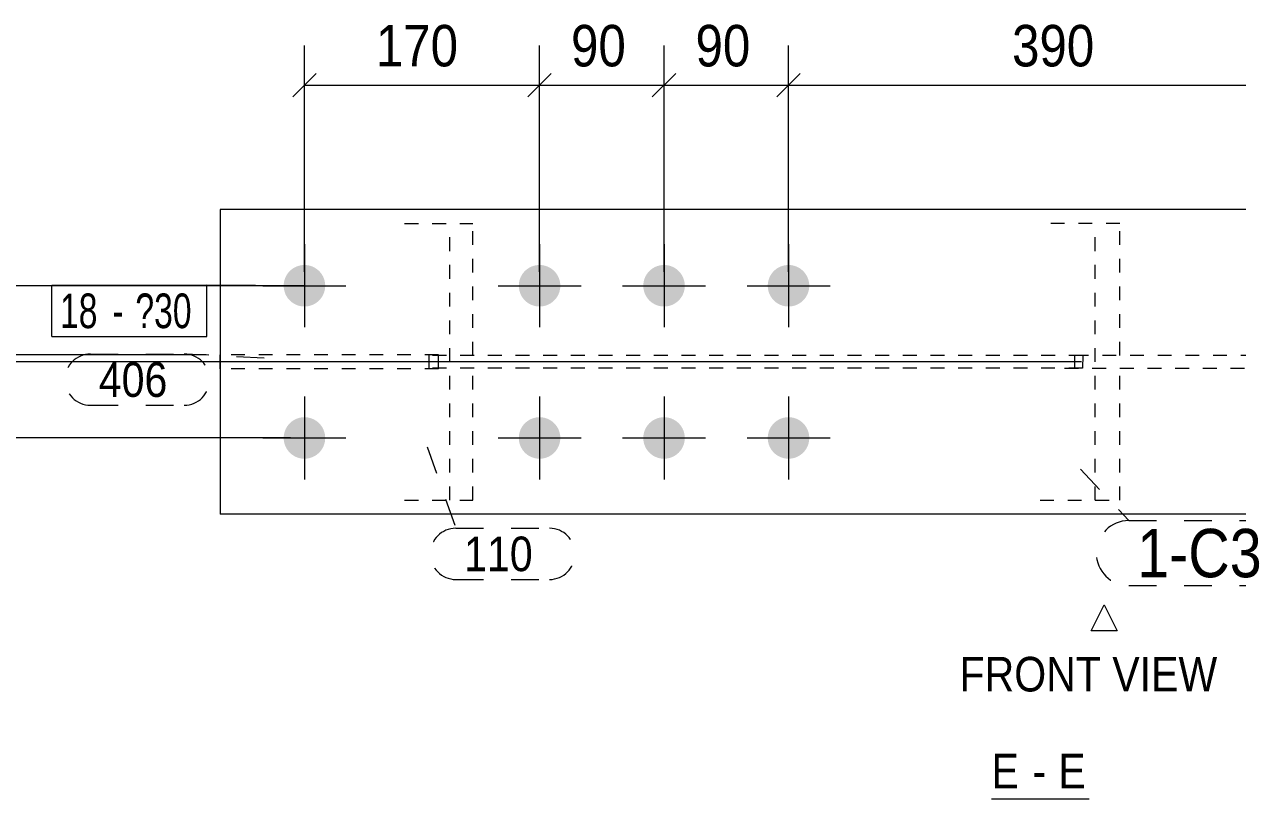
# Model space of a CAD drawing. Header units: millimetres. Extents: x 2 to 579, y 1 to 825.
# Drawn here: x 148 to 235.7, y 689.3 to 745.3 of the extents above; entities that cross this region are included whole.
import ezdxf

# ---------------------------------------------------------------- set-up
doc = ezdxf.new("R2010")
doc.units = ezdxf.units.MM
for name, pattern in [('XKITLINE00', [0]), ('XKITLINE01', [4, 1, -1, 1, -1]), ('XKITLINE02', [4, 2, -2]), ('XKITLINE03', [6, 3, -1, 1, -1])]:
    doc.linetypes.add(name, pattern=pattern)
for name, color, linetype, lineweight in [('Bolt', 3, 'Continuous', 0), ('BoltMark', 7, 'Continuous', 0), ('Dimensions', 7, 'Continuous', 0), ('OtherObjectType', 7, 'Continuous', 0), ('Part', 2, 'Continuous', 0), ('PartMark', 7, 'Continuous', 0)]:
    doc.layers.add(name, color=color, linetype=linetype, lineweight=lineweight)
doc.styles.add('ARIAL', font='ARIAL.TTF')
doc.styles.add('ARIAL_NARROW', font='ARIALN.TTF')

# ---------------------------------------------------------------- blocks, each defined once
blk = doc.blocks.new('*A93')
at = {"layer": 'Bolt'}
for points in [[(168.249, 727.858), (168.285, 727.857), (168.322, 727.854), (168.359, 727.851), (168.395, 727.847), (168.432, 727.842), (168.468, 727.836), (168.505, 727.83), (168.541, 727.822), (168.576, 727.813), (168.612, 727.804), (168.647, 727.794), (168.682, 727.783), (168.717, 727.771), (168.752, 727.758), (168.786, 727.744), (168.82, 727.73), (168.853, 727.714), (168.886, 727.698), (168.919, 727.681), (168.951, 727.663), (168.983, 727.645), (169.014, 727.626), (169.045, 727.606), (169.076, 727.585), (169.105, 727.563), (169.135, 727.541), (169.163, 727.518), (169.192, 727.494), (169.219, 727.47), (169.246, 727.445), (169.273, 727.419), (169.298, 727.393), (169.323, 727.366), (169.348, 727.338), (169.371, 727.31), (169.394, 727.281), (169.417, 727.252), (169.438, 727.222), (169.459, 727.192), (169.479, 727.161), (169.498, 727.13), (169.517, 727.098), (169.535, 727.065), (169.552, 727.033), (169.568, 727), (169.583, 726.966), (169.598, 726.932), (169.611, 726.898), (169.624, 726.864), (169.636, 726.829), (169.647, 726.794), (169.658, 726.758), (169.667, 726.723), (169.675, 726.687), (169.683, 726.651), (169.69, 726.615), (169.696, 726.578), (169.701, 726.542), (169.705, 726.505), (169.708, 726.469), (169.71, 726.432), (169.711, 726.395), (169.712, 726.358), (169.711, 726.322), (169.71, 726.285), (169.708, 726.248), (169.705, 726.211), (169.701, 726.175), (169.696, 726.138), (169.69, 726.102), (169.683, 726.066), (169.675, 726.03), (169.667, 725.994), (169.658, 725.958), (169.647, 725.923), (169.636, 725.888), (169.624, 725.853), (169.611, 725.819), (169.598, 725.784), (169.583, 725.75), (169.568, 725.717), (169.552, 725.684), (169.535, 725.651), (169.517, 725.619), (169.498, 725.587), (169.479, 725.556), (169.459, 725.525), (169.438, 725.495), (169.417, 725.465), (169.394, 725.436), (169.371, 725.407), (169.348, 725.379), (169.323, 725.351), (169.298, 725.324), (169.273, 725.298), (169.246, 725.272), (169.219, 725.247), (169.192, 725.223), (169.163, 725.199), (169.135, 725.176), (169.105, 725.154), (169.076, 725.132), (169.045, 725.111), (169.014, 725.091), (168.983, 725.072), (168.951, 725.053), (168.919, 725.035), (168.886, 725.019), (168.853, 725.002), (168.82, 724.987), (168.786, 724.973), (168.752, 724.959), (168.717, 724.946), (168.682, 724.934), (168.647, 724.923), (168.612, 724.913), (168.576, 724.903), (168.541, 724.895), (168.505, 724.887), (168.468, 724.88), (168.432, 724.875), (168.395, 724.87), (168.359, 724.866), (168.322, 724.862), (168.285, 724.86), (168.249, 724.859), (168.212, 724.858), (168.175, 724.859), (168.138, 724.86), (168.102, 724.862), (168.065, 724.866), (168.028, 724.87), (167.992, 724.875), (167.955, 724.88), (167.919, 724.887), (167.883, 724.895), (167.847, 724.903), (167.812, 724.913), (167.776, 724.923), (167.741, 724.934), (167.707, 724.946), (167.672, 724.959), (167.638, 724.973), (167.604, 724.987), (167.571, 725.002), (167.537, 725.019), (167.505, 725.035), (167.473, 725.053), (167.441, 725.072), (167.409, 725.091), (167.379, 725.111), (167.348, 725.132), (167.318, 725.154), (167.289, 725.176), (167.26, 725.199), (167.232, 725.223), (167.205, 725.247), (167.178, 725.272), (167.151, 725.298), (167.126, 725.324), (167.1, 725.351), (167.076, 725.379), (167.052, 725.407), (167.029, 725.436), (167.007, 725.465), (166.985, 725.495), (166.965, 725.525), (166.945, 725.556), (166.925, 725.587), (166.907, 725.619), (166.889, 725.651), (166.872, 725.684), (166.856, 725.717), (166.841, 725.75), (166.826, 725.784), (166.812, 725.819), (166.8, 725.853), (166.788, 725.888), (166.776, 725.923), (166.766, 725.958), (166.757, 725.994), (166.748, 726.03), (166.741, 726.066), (166.734, 726.102), (166.728, 726.138), (166.723, 726.175), (166.719, 726.211), (166.716, 726.248), (166.714, 726.285), (166.712, 726.322), (166.712, 726.358), (166.712, 726.395), (166.714, 726.432), (166.716, 726.469), (166.719, 726.505), (166.723, 726.542), (166.728, 726.578), (166.734, 726.615), (166.741, 726.651), (166.748, 726.687), (166.757, 726.723), (166.766, 726.758), (166.776, 726.794), (166.788, 726.829), (166.8, 726.864), (166.812, 726.898), (166.826, 726.932), (166.841, 726.966), (166.856, 727), (166.872, 727.033), (166.889, 727.065), (166.907, 727.098), (166.925, 727.13), (166.945, 727.161), (166.965, 727.192), (166.985, 727.222), (167.007, 727.252), (167.029, 727.281), (167.052, 727.31), (167.076, 727.338), (167.1, 727.366), (167.126, 727.393), (167.151, 727.419), (167.178, 727.445), (167.205, 727.47), (167.232, 727.494), (167.26, 727.518), (167.289, 727.541), (167.318, 727.563), (167.348, 727.585), (167.379, 727.606), (167.409, 727.626), (167.441, 727.645), (167.473, 727.663), (167.505, 727.681), (167.537, 727.698), (167.571, 727.714), (167.604, 727.73), (167.638, 727.744), (167.672, 727.758), (167.707, 727.771), (167.741, 727.783), (167.776, 727.794), (167.812, 727.804), (167.847, 727.813), (167.883, 727.822), (167.919, 727.83), (167.955, 727.836), (167.992, 727.842), (168.028, 727.847), (168.065, 727.851), (168.102, 727.854), (168.138, 727.857), (168.175, 727.858), (168.212, 727.858)], [(185.249, 727.858), (185.285, 727.857), (185.322, 727.854), (185.359, 727.851), (185.395, 727.847), (185.432, 727.842), (185.468, 727.836), (185.505, 727.83), (185.541, 727.822), (185.576, 727.813), (185.612, 727.804), (185.647, 727.794), (185.682, 727.783), (185.717, 727.771), (185.752, 727.758), (185.786, 727.744), (185.82, 727.73), (185.853, 727.714), (185.886, 727.698), (185.919, 727.681), (185.951, 727.663), (185.983, 727.645), (186.014, 727.626), (186.045, 727.606), (186.076, 727.585), (186.105, 727.563), (186.135, 727.541), (186.163, 727.518), (186.192, 727.494), (186.219, 727.47), (186.246, 727.445), (186.273, 727.419), (186.298, 727.393), (186.323, 727.366), (186.348, 727.338), (186.371, 727.31), (186.394, 727.281), (186.417, 727.252), (186.438, 727.222), (186.459, 727.192), (186.479, 727.161), (186.498, 727.13), (186.517, 727.098), (186.535, 727.065), (186.552, 727.033), (186.568, 727), (186.583, 726.966), (186.598, 726.932), (186.611, 726.898), (186.624, 726.864), (186.636, 726.829), (186.647, 726.794), (186.658, 726.758), (186.667, 726.723), (186.675, 726.687), (186.683, 726.651), (186.69, 726.615), (186.696, 726.578), (186.701, 726.542), (186.705, 726.505), (186.708, 726.469), (186.71, 726.432), (186.711, 726.395), (186.712, 726.358), (186.711, 726.322), (186.71, 726.285), (186.708, 726.248), (186.705, 726.211), (186.701, 726.175), (186.696, 726.138), (186.69, 726.102), (186.683, 726.066), (186.675, 726.03), (186.667, 725.994), (186.658, 725.958), (186.647, 725.923), (186.636, 725.888), (186.624, 725.853), (186.611, 725.819), (186.598, 725.784), (186.583, 725.75), (186.568, 725.717), (186.552, 725.684), (186.535, 725.651), (186.517, 725.619), (186.498, 725.587), (186.479, 725.556), (186.459, 725.525), (186.438, 725.495), (186.417, 725.465), (186.394, 725.436), (186.371, 725.407), (186.348, 725.379), (186.323, 725.351), (186.298, 725.324), (186.273, 725.298), (186.246, 725.272), (186.219, 725.247), (186.192, 725.223), (186.163, 725.199), (186.135, 725.176), (186.105, 725.154), (186.076, 725.132), (186.045, 725.111), (186.014, 725.091), (185.983, 725.072), (185.951, 725.053), (185.919, 725.035), (185.886, 725.019), (185.853, 725.002), (185.82, 724.987), (185.786, 724.973), (185.752, 724.959), (185.717, 724.946), (185.682, 724.934), (185.647, 724.923), (185.612, 724.913), (185.576, 724.903), (185.541, 724.895), (185.505, 724.887), (185.468, 724.88), (185.432, 724.875), (185.395, 724.87), (185.359, 724.866), (185.322, 724.862), (185.285, 724.86), (185.249, 724.859), (185.212, 724.858), (185.175, 724.859), (185.138, 724.86), (185.102, 724.862), (185.065, 724.866), (185.028, 724.87), (184.992, 724.875), (184.955, 724.88), (184.919, 724.887), (184.883, 724.895), (184.847, 724.903), (184.812, 724.913), (184.776, 724.923), (184.741, 724.934), (184.707, 724.946), (184.672, 724.959), (184.638, 724.973), (184.604, 724.987), (184.571, 725.002), (184.537, 725.019), (184.505, 725.035), (184.473, 725.053), (184.441, 725.072), (184.409, 725.091), (184.379, 725.111), (184.348, 725.132), (184.318, 725.154), (184.289, 725.176), (184.26, 725.199), (184.232, 725.223), (184.205, 725.247), (184.178, 725.272), (184.151, 725.298), (184.126, 725.324), (184.1, 725.351), (184.076, 725.379), (184.052, 725.407), (184.029, 725.436), (184.007, 725.465), (183.985, 725.495), (183.965, 725.525), (183.945, 725.556), (183.925, 725.587), (183.907, 725.619), (183.889, 725.651), (183.872, 725.684), (183.856, 725.717), (183.841, 725.75), (183.826, 725.784), (183.812, 725.819), (183.8, 725.853), (183.788, 725.888), (183.776, 725.923), (183.766, 725.958), (183.757, 725.994), (183.748, 726.03), (183.741, 726.066), (183.734, 726.102), (183.728, 726.138), (183.723, 726.175), (183.719, 726.211), (183.716, 726.248), (183.714, 726.285), (183.712, 726.322), (183.712, 726.358), (183.712, 726.395), (183.714, 726.432), (183.716, 726.469), (183.719, 726.505), (183.723, 726.542), (183.728, 726.578), (183.734, 726.615), (183.741, 726.651), (183.748, 726.687), (183.757, 726.723), (183.766, 726.758), (183.776, 726.794), (183.788, 726.829), (183.8, 726.864), (183.812, 726.898), (183.826, 726.932), (183.841, 726.966), (183.856, 727), (183.872, 727.033), (183.889, 727.065), (183.907, 727.098), (183.925, 727.13), (183.945, 727.161), (183.965, 727.192), (183.985, 727.222), (184.007, 727.252), (184.029, 727.281), (184.052, 727.31), (184.076, 727.338), (184.1, 727.366), (184.126, 727.393), (184.151, 727.419), (184.178, 727.445), (184.205, 727.47), (184.232, 727.494), (184.26, 727.518), (184.289, 727.541), (184.318, 727.563), (184.348, 727.585), (184.379, 727.606), (184.409, 727.626), (184.441, 727.645), (184.473, 727.663), (184.505, 727.681), (184.537, 727.698), (184.571, 727.714), (184.604, 727.73), (184.638, 727.744), (184.672, 727.758), (184.707, 727.771), (184.741, 727.783), (184.776, 727.794), (184.812, 727.804), (184.847, 727.813), (184.883, 727.822), (184.919, 727.83), (184.955, 727.836), (184.992, 727.842), (185.028, 727.847), (185.065, 727.851), (185.102, 727.854), (185.138, 727.857), (185.175, 727.858), (185.212, 727.858)], [(194.249, 727.858), (194.285, 727.857), (194.322, 727.854), (194.359, 727.851), (194.395, 727.847), (194.432, 727.842), (194.468, 727.836), (194.505, 727.83), (194.541, 727.822), (194.576, 727.813), (194.612, 727.804), (194.647, 727.794), (194.682, 727.783), (194.717, 727.771), (194.752, 727.758), (194.786, 727.744), (194.82, 727.73), (194.853, 727.714), (194.886, 727.698), (194.919, 727.681), (194.951, 727.663), (194.983, 727.645), (195.014, 727.626), (195.045, 727.606), (195.076, 727.585), (195.105, 727.563), (195.135, 727.541), (195.163, 727.518), (195.192, 727.494), (195.219, 727.47), (195.246, 727.445), (195.273, 727.419), (195.298, 727.393), (195.323, 727.366), (195.348, 727.338), (195.371, 727.31), (195.394, 727.281), (195.417, 727.252), (195.438, 727.222), (195.459, 727.192), (195.479, 727.161), (195.498, 727.13), (195.517, 727.098), (195.535, 727.065), (195.552, 727.033), (195.568, 727), (195.583, 726.966), (195.598, 726.932), (195.611, 726.898), (195.624, 726.864), (195.636, 726.829), (195.647, 726.794), (195.658, 726.758), (195.667, 726.723), (195.675, 726.687), (195.683, 726.651), (195.69, 726.615), (195.696, 726.578), (195.701, 726.542), (195.705, 726.505), (195.708, 726.469), (195.71, 726.432), (195.711, 726.395), (195.712, 726.358), (195.711, 726.322), (195.71, 726.285), (195.708, 726.248), (195.705, 726.211), (195.701, 726.175), (195.696, 726.138), (195.69, 726.102), (195.683, 726.066), (195.675, 726.03), (195.667, 725.994), (195.658, 725.958), (195.647, 725.923), (195.636, 725.888), (195.624, 725.853), (195.611, 725.819), (195.598, 725.784), (195.583, 725.75), (195.568, 725.717), (195.552, 725.684), (195.535, 725.651), (195.517, 725.619), (195.498, 725.587), (195.479, 725.556), (195.459, 725.525), (195.438, 725.495), (195.417, 725.465), (195.394, 725.436), (195.371, 725.407), (195.348, 725.379), (195.323, 725.351), (195.298, 725.324), (195.273, 725.298), (195.246, 725.272), (195.219, 725.247), (195.192, 725.223), (195.163, 725.199), (195.135, 725.176), (195.105, 725.154), (195.076, 725.132), (195.045, 725.111), (195.014, 725.091), (194.983, 725.072), (194.951, 725.053), (194.919, 725.035), (194.886, 725.019), (194.853, 725.002), (194.82, 724.987), (194.786, 724.973), (194.752, 724.959), (194.717, 724.946), (194.682, 724.934), (194.647, 724.923), (194.612, 724.913), (194.576, 724.903), (194.541, 724.895), (194.505, 724.887), (194.468, 724.88), (194.432, 724.875), (194.395, 724.87), (194.359, 724.866), (194.322, 724.862), (194.285, 724.86), (194.249, 724.859), (194.212, 724.858), (194.175, 724.859), (194.138, 724.86), (194.102, 724.862), (194.065, 724.866), (194.028, 724.87), (193.992, 724.875), (193.955, 724.88), (193.919, 724.887), (193.883, 724.895), (193.847, 724.903), (193.812, 724.913), (193.776, 724.923), (193.741, 724.934), (193.707, 724.946), (193.672, 724.959), (193.638, 724.973), (193.604, 724.987), (193.571, 725.002), (193.537, 725.019), (193.505, 725.035), (193.473, 725.053), (193.441, 725.072), (193.409, 725.091), (193.379, 725.111), (193.348, 725.132), (193.318, 725.154), (193.289, 725.176), (193.26, 725.199), (193.232, 725.223), (193.205, 725.247), (193.178, 725.272), (193.151, 725.298), (193.126, 725.324), (193.1, 725.351), (193.076, 725.379), (193.052, 725.407), (193.029, 725.436), (193.007, 725.465), (192.985, 725.495), (192.965, 725.525), (192.945, 725.556), (192.925, 725.587), (192.907, 725.619), (192.889, 725.651), (192.872, 725.684), (192.856, 725.717), (192.841, 725.75), (192.826, 725.784), (192.812, 725.819), (192.8, 725.853), (192.788, 725.888), (192.776, 725.923), (192.766, 725.958), (192.757, 725.994), (192.748, 726.03), (192.741, 726.066), (192.734, 726.102), (192.728, 726.138), (192.723, 726.175), (192.719, 726.211), (192.716, 726.248), (192.714, 726.285), (192.712, 726.322), (192.712, 726.358), (192.712, 726.395), (192.714, 726.432), (192.716, 726.469), (192.719, 726.505), (192.723, 726.542), (192.728, 726.578), (192.734, 726.615), (192.741, 726.651), (192.748, 726.687), (192.757, 726.723), (192.766, 726.758), (192.776, 726.794), (192.788, 726.829), (192.8, 726.864), (192.812, 726.898), (192.826, 726.932), (192.841, 726.966), (192.856, 727), (192.872, 727.033), (192.889, 727.065), (192.907, 727.098), (192.925, 727.13), (192.945, 727.161), (192.965, 727.192), (192.985, 727.222), (193.007, 727.252), (193.029, 727.281), (193.052, 727.31), (193.076, 727.338), (193.1, 727.366), (193.126, 727.393), (193.151, 727.419), (193.178, 727.445), (193.205, 727.47), (193.232, 727.494), (193.26, 727.518), (193.289, 727.541), (193.318, 727.563), (193.348, 727.585), (193.379, 727.606), (193.409, 727.626), (193.441, 727.645), (193.473, 727.663), (193.505, 727.681), (193.537, 727.698), (193.571, 727.714), (193.604, 727.73), (193.638, 727.744), (193.672, 727.758), (193.707, 727.771), (193.741, 727.783), (193.776, 727.794), (193.812, 727.804), (193.847, 727.813), (193.883, 727.822), (193.919, 727.83), (193.955, 727.836), (193.992, 727.842), (194.028, 727.847), (194.065, 727.851), (194.102, 727.854), (194.138, 727.857), (194.175, 727.858), (194.212, 727.858)], [(203.249, 727.858), (203.285, 727.857), (203.322, 727.854), (203.359, 727.851), (203.395, 727.847), (203.432, 727.842), (203.468, 727.836), (203.505, 727.83), (203.541, 727.822), (203.576, 727.813), (203.612, 727.804), (203.647, 727.794), (203.682, 727.783), (203.717, 727.771), (203.752, 727.758), (203.786, 727.744), (203.82, 727.73), (203.853, 727.714), (203.886, 727.698), (203.919, 727.681), (203.951, 727.663), (203.983, 727.645), (204.014, 727.626), (204.045, 727.606), (204.076, 727.585), (204.105, 727.563), (204.135, 727.541), (204.163, 727.518), (204.192, 727.494), (204.219, 727.47), (204.246, 727.445), (204.273, 727.419), (204.298, 727.393), (204.323, 727.366), (204.348, 727.338), (204.371, 727.31), (204.394, 727.281), (204.417, 727.252), (204.438, 727.222), (204.459, 727.192), (204.479, 727.161), (204.498, 727.13), (204.517, 727.098), (204.535, 727.065), (204.552, 727.033), (204.568, 727), (204.583, 726.966), (204.598, 726.932), (204.611, 726.898), (204.624, 726.864), (204.636, 726.829), (204.647, 726.794), (204.658, 726.758), (204.667, 726.723), (204.675, 726.687), (204.683, 726.651), (204.69, 726.615), (204.696, 726.578), (204.701, 726.542), (204.705, 726.505), (204.708, 726.469), (204.71, 726.432), (204.711, 726.395), (204.712, 726.358), (204.711, 726.322), (204.71, 726.285), (204.708, 726.248), (204.705, 726.211), (204.701, 726.175), (204.696, 726.138), (204.69, 726.102), (204.683, 726.066), (204.675, 726.03), (204.667, 725.994), (204.658, 725.958), (204.647, 725.923), (204.636, 725.888), (204.624, 725.853), (204.611, 725.819), (204.598, 725.784), (204.583, 725.75), (204.568, 725.717), (204.552, 725.684), (204.535, 725.651), (204.517, 725.619), (204.498, 725.587), (204.479, 725.556), (204.459, 725.525), (204.438, 725.495), (204.417, 725.465), (204.394, 725.436), (204.371, 725.407), (204.348, 725.379), (204.323, 725.351), (204.298, 725.324), (204.273, 725.298), (204.246, 725.272), (204.219, 725.247), (204.192, 725.223), (204.163, 725.199), (204.135, 725.176), (204.105, 725.154), (204.076, 725.132), (204.045, 725.111), (204.014, 725.091), (203.983, 725.072), (203.951, 725.053), (203.919, 725.035), (203.886, 725.019), (203.853, 725.002), (203.82, 724.987), (203.786, 724.973), (203.752, 724.959), (203.717, 724.946), (203.682, 724.934), (203.647, 724.923), (203.612, 724.913), (203.576, 724.903), (203.541, 724.895), (203.505, 724.887), (203.468, 724.88), (203.432, 724.875), (203.395, 724.87), (203.359, 724.866), (203.322, 724.862), (203.285, 724.86), (203.249, 724.859), (203.212, 724.858), (203.175, 724.859), (203.138, 724.86), (203.102, 724.862), (203.065, 724.866), (203.028, 724.87), (202.992, 724.875), (202.955, 724.88), (202.919, 724.887), (202.883, 724.895), (202.847, 724.903), (202.812, 724.913), (202.776, 724.923), (202.741, 724.934), (202.707, 724.946), (202.672, 724.959), (202.638, 724.973), (202.604, 724.987), (202.571, 725.002), (202.537, 725.019), (202.505, 725.035), (202.473, 725.053), (202.441, 725.072), (202.409, 725.091), (202.379, 725.111), (202.348, 725.132), (202.318, 725.154), (202.289, 725.176), (202.26, 725.199), (202.232, 725.223), (202.205, 725.247), (202.178, 725.272), (202.151, 725.298), (202.126, 725.324), (202.1, 725.351), (202.076, 725.379), (202.052, 725.407), (202.029, 725.436), (202.007, 725.465), (201.985, 725.495), (201.965, 725.525), (201.945, 725.556), (201.925, 725.587), (201.907, 725.619), (201.889, 725.651), (201.872, 725.684), (201.856, 725.717), (201.841, 725.75), (201.826, 725.784), (201.812, 725.819), (201.8, 725.853), (201.788, 725.888), (201.776, 725.923), (201.766, 725.958), (201.757, 725.994), (201.748, 726.03), (201.741, 726.066), (201.734, 726.102), (201.728, 726.138), (201.723, 726.175), (201.719, 726.211), (201.716, 726.248), (201.714, 726.285), (201.712, 726.322), (201.712, 726.358), (201.712, 726.395), (201.714, 726.432), (201.716, 726.469), (201.719, 726.505), (201.723, 726.542), (201.728, 726.578), (201.734, 726.615), (201.741, 726.651), (201.748, 726.687), (201.757, 726.723), (201.766, 726.758), (201.776, 726.794), (201.788, 726.829), (201.8, 726.864), (201.812, 726.898), (201.826, 726.932), (201.841, 726.966), (201.856, 727), (201.872, 727.033), (201.889, 727.065), (201.907, 727.098), (201.925, 727.13), (201.945, 727.161), (201.965, 727.192), (201.985, 727.222), (202.007, 727.252), (202.029, 727.281), (202.052, 727.31), (202.076, 727.338), (202.1, 727.366), (202.126, 727.393), (202.151, 727.419), (202.178, 727.445), (202.205, 727.47), (202.232, 727.494), (202.26, 727.518), (202.289, 727.541), (202.318, 727.563), (202.348, 727.585), (202.379, 727.606), (202.409, 727.626), (202.441, 727.645), (202.473, 727.663), (202.505, 727.681), (202.537, 727.698), (202.571, 727.714), (202.604, 727.73), (202.638, 727.744), (202.672, 727.758), (202.707, 727.771), (202.741, 727.783), (202.776, 727.794), (202.812, 727.804), (202.847, 727.813), (202.883, 727.822), (202.919, 727.83), (202.955, 727.836), (202.992, 727.842), (203.028, 727.847), (203.065, 727.851), (203.102, 727.854), (203.138, 727.857), (203.175, 727.858), (203.212, 727.858)], [(168.249, 716.858), (168.285, 716.857), (168.322, 716.854), (168.359, 716.851), (168.395, 716.847), (168.432, 716.842), (168.468, 716.836), (168.505, 716.83), (168.541, 716.822), (168.576, 716.813), (168.612, 716.804), (168.647, 716.794), (168.682, 716.783), (168.717, 716.771), (168.752, 716.758), (168.786, 716.744), (168.82, 716.73), (168.853, 716.714), (168.886, 716.698), (168.919, 716.681), (168.951, 716.663), (168.983, 716.645), (169.014, 716.626), (169.045, 716.606), (169.076, 716.585), (169.105, 716.563), (169.135, 716.541), (169.163, 716.518), (169.192, 716.494), (169.219, 716.47), (169.246, 716.445), (169.273, 716.419), (169.298, 716.393), (169.323, 716.366), (169.348, 716.338), (169.371, 716.31), (169.394, 716.281), (169.417, 716.252), (169.438, 716.222), (169.459, 716.192), (169.479, 716.161), (169.498, 716.13), (169.517, 716.098), (169.535, 716.065), (169.552, 716.033), (169.568, 716), (169.583, 715.966), (169.598, 715.932), (169.611, 715.898), (169.624, 715.864), (169.636, 715.829), (169.647, 715.794), (169.658, 715.758), (169.667, 715.723), (169.675, 715.687), (169.683, 715.651), (169.69, 715.615), (169.696, 715.578), (169.701, 715.542), (169.705, 715.505), (169.708, 715.469), (169.71, 715.432), (169.711, 715.395), (169.712, 715.358), (169.711, 715.322), (169.71, 715.285), (169.708, 715.248), (169.705, 715.211), (169.701, 715.175), (169.696, 715.138), (169.69, 715.102), (169.683, 715.066), (169.675, 715.03), (169.667, 714.994), (169.658, 714.958), (169.647, 714.923), (169.636, 714.888), (169.624, 714.853), (169.611, 714.819), (169.598, 714.784), (169.583, 714.75), (169.568, 714.717), (169.552, 714.684), (169.535, 714.651), (169.517, 714.619), (169.498, 714.587), (169.479, 714.556), (169.459, 714.525), (169.438, 714.495), (169.417, 714.465), (169.394, 714.436), (169.371, 714.407), (169.348, 714.379), (169.323, 714.351), (169.298, 714.324), (169.273, 714.298), (169.246, 714.272), (169.219, 714.247), (169.192, 714.223), (169.163, 714.199), (169.135, 714.176), (169.105, 714.154), (169.076, 714.132), (169.045, 714.111), (169.014, 714.091), (168.983, 714.072), (168.951, 714.053), (168.919, 714.035), (168.886, 714.019), (168.853, 714.002), (168.82, 713.987), (168.786, 713.973), (168.752, 713.959), (168.717, 713.946), (168.682, 713.934), (168.647, 713.923), (168.612, 713.913), (168.576, 713.903), (168.541, 713.895), (168.505, 713.887), (168.468, 713.88), (168.432, 713.875), (168.395, 713.87), (168.359, 713.866), (168.322, 713.862), (168.285, 713.86), (168.249, 713.859), (168.212, 713.858), (168.175, 713.859), (168.138, 713.86), (168.102, 713.862), (168.065, 713.866), (168.028, 713.87), (167.992, 713.875), (167.955, 713.88), (167.919, 713.887), (167.883, 713.895), (167.847, 713.903), (167.812, 713.913), (167.776, 713.923), (167.741, 713.934), (167.707, 713.946), (167.672, 713.959), (167.638, 713.973), (167.604, 713.987), (167.571, 714.002), (167.537, 714.019), (167.505, 714.035), (167.473, 714.053), (167.441, 714.072), (167.409, 714.091), (167.379, 714.111), (167.348, 714.132), (167.318, 714.154), (167.289, 714.176), (167.26, 714.199), (167.232, 714.223), (167.205, 714.247), (167.178, 714.272), (167.151, 714.298), (167.126, 714.324), (167.1, 714.351), (167.076, 714.379), (167.052, 714.407), (167.029, 714.436), (167.007, 714.465), (166.985, 714.495), (166.965, 714.525), (166.945, 714.556), (166.925, 714.587), (166.907, 714.619), (166.889, 714.651), (166.872, 714.684), (166.856, 714.717), (166.841, 714.75), (166.826, 714.784), (166.812, 714.819), (166.8, 714.853), (166.788, 714.888), (166.776, 714.923), (166.766, 714.958), (166.757, 714.994), (166.748, 715.03), (166.741, 715.066), (166.734, 715.102), (166.728, 715.138), (166.723, 715.175), (166.719, 715.211), (166.716, 715.248), (166.714, 715.285), (166.712, 715.322), (166.712, 715.358), (166.712, 715.395), (166.714, 715.432), (166.716, 715.469), (166.719, 715.505), (166.723, 715.542), (166.728, 715.578), (166.734, 715.615), (166.741, 715.651), (166.748, 715.687), (166.757, 715.723), (166.766, 715.758), (166.776, 715.794), (166.788, 715.829), (166.8, 715.864), (166.812, 715.898), (166.826, 715.932), (166.841, 715.966), (166.856, 716), (166.872, 716.033), (166.889, 716.065), (166.907, 716.098), (166.925, 716.13), (166.945, 716.161), (166.965, 716.192), (166.985, 716.222), (167.007, 716.252), (167.029, 716.281), (167.052, 716.31), (167.076, 716.338), (167.1, 716.366), (167.126, 716.393), (167.151, 716.419), (167.178, 716.445), (167.205, 716.47), (167.232, 716.494), (167.26, 716.518), (167.289, 716.541), (167.318, 716.563), (167.348, 716.585), (167.379, 716.606), (167.409, 716.626), (167.441, 716.645), (167.473, 716.663), (167.505, 716.681), (167.537, 716.698), (167.571, 716.714), (167.604, 716.73), (167.638, 716.744), (167.672, 716.758), (167.707, 716.771), (167.741, 716.783), (167.776, 716.794), (167.812, 716.804), (167.847, 716.813), (167.883, 716.822), (167.919, 716.83), (167.955, 716.836), (167.992, 716.842), (168.028, 716.847), (168.065, 716.851), (168.102, 716.854), (168.138, 716.857), (168.175, 716.858), (168.212, 716.858)], [(185.249, 716.858), (185.285, 716.857), (185.322, 716.854), (185.359, 716.851), (185.395, 716.847), (185.432, 716.842), (185.468, 716.836), (185.505, 716.83), (185.541, 716.822), (185.576, 716.813), (185.612, 716.804), (185.647, 716.794), (185.682, 716.783), (185.717, 716.771), (185.752, 716.758), (185.786, 716.744), (185.82, 716.73), (185.853, 716.714), (185.886, 716.698), (185.919, 716.681), (185.951, 716.663), (185.983, 716.645), (186.014, 716.626), (186.045, 716.606), (186.076, 716.585), (186.105, 716.563), (186.135, 716.541), (186.163, 716.518), (186.192, 716.494), (186.219, 716.47), (186.246, 716.445), (186.273, 716.419), (186.298, 716.393), (186.323, 716.366), (186.348, 716.338), (186.371, 716.31), (186.394, 716.281), (186.417, 716.252), (186.438, 716.222), (186.459, 716.192), (186.479, 716.161), (186.498, 716.13), (186.517, 716.098), (186.535, 716.065), (186.552, 716.033), (186.568, 716), (186.583, 715.966), (186.598, 715.932), (186.611, 715.898), (186.624, 715.864), (186.636, 715.829), (186.647, 715.794), (186.658, 715.758), (186.667, 715.723), (186.675, 715.687), (186.683, 715.651), (186.69, 715.615), (186.696, 715.578), (186.701, 715.542), (186.705, 715.505), (186.708, 715.469), (186.71, 715.432), (186.711, 715.395), (186.712, 715.358), (186.711, 715.322), (186.71, 715.285), (186.708, 715.248), (186.705, 715.211), (186.701, 715.175), (186.696, 715.138), (186.69, 715.102), (186.683, 715.066), (186.675, 715.03), (186.667, 714.994), (186.658, 714.958), (186.647, 714.923), (186.636, 714.888), (186.624, 714.853), (186.611, 714.819), (186.598, 714.784), (186.583, 714.75), (186.568, 714.717), (186.552, 714.684), (186.535, 714.651), (186.517, 714.619), (186.498, 714.587), (186.479, 714.556), (186.459, 714.525), (186.438, 714.495), (186.417, 714.465), (186.394, 714.436), (186.371, 714.407), (186.348, 714.379), (186.323, 714.351), (186.298, 714.324), (186.273, 714.298), (186.246, 714.272), (186.219, 714.247), (186.192, 714.223), (186.163, 714.199), (186.135, 714.176), (186.105, 714.154), (186.076, 714.132), (186.045, 714.111), (186.014, 714.091), (185.983, 714.072), (185.951, 714.053), (185.919, 714.035), (185.886, 714.019), (185.853, 714.002), (185.82, 713.987), (185.786, 713.973), (185.752, 713.959), (185.717, 713.946), (185.682, 713.934), (185.647, 713.923), (185.612, 713.913), (185.576, 713.903), (185.541, 713.895), (185.505, 713.887), (185.468, 713.88), (185.432, 713.875), (185.395, 713.87), (185.359, 713.866), (185.322, 713.862), (185.285, 713.86), (185.249, 713.859), (185.212, 713.858), (185.175, 713.859), (185.138, 713.86), (185.102, 713.862), (185.065, 713.866), (185.028, 713.87), (184.992, 713.875), (184.955, 713.88), (184.919, 713.887), (184.883, 713.895), (184.847, 713.903), (184.812, 713.913), (184.776, 713.923), (184.741, 713.934), (184.707, 713.946), (184.672, 713.959), (184.638, 713.973), (184.604, 713.987), (184.571, 714.002), (184.537, 714.019), (184.505, 714.035), (184.473, 714.053), (184.441, 714.072), (184.409, 714.091), (184.379, 714.111), (184.348, 714.132), (184.318, 714.154), (184.289, 714.176), (184.26, 714.199), (184.232, 714.223), (184.205, 714.247), (184.178, 714.272), (184.151, 714.298), (184.126, 714.324), (184.1, 714.351), (184.076, 714.379), (184.052, 714.407), (184.029, 714.436), (184.007, 714.465), (183.985, 714.495), (183.965, 714.525), (183.945, 714.556), (183.925, 714.587), (183.907, 714.619), (183.889, 714.651), (183.872, 714.684), (183.856, 714.717), (183.841, 714.75), (183.826, 714.784), (183.812, 714.819), (183.8, 714.853), (183.788, 714.888), (183.776, 714.923), (183.766, 714.958), (183.757, 714.994), (183.748, 715.03), (183.741, 715.066), (183.734, 715.102), (183.728, 715.138), (183.723, 715.175), (183.719, 715.211), (183.716, 715.248), (183.714, 715.285), (183.712, 715.322), (183.712, 715.358), (183.712, 715.395), (183.714, 715.432), (183.716, 715.469), (183.719, 715.505), (183.723, 715.542), (183.728, 715.578), (183.734, 715.615), (183.741, 715.651), (183.748, 715.687), (183.757, 715.723), (183.766, 715.758), (183.776, 715.794), (183.788, 715.829), (183.8, 715.864), (183.812, 715.898), (183.826, 715.932), (183.841, 715.966), (183.856, 716), (183.872, 716.033), (183.889, 716.065), (183.907, 716.098), (183.925, 716.13), (183.945, 716.161), (183.965, 716.192), (183.985, 716.222), (184.007, 716.252), (184.029, 716.281), (184.052, 716.31), (184.076, 716.338), (184.1, 716.366), (184.126, 716.393), (184.151, 716.419), (184.178, 716.445), (184.205, 716.47), (184.232, 716.494), (184.26, 716.518), (184.289, 716.541), (184.318, 716.563), (184.348, 716.585), (184.379, 716.606), (184.409, 716.626), (184.441, 716.645), (184.473, 716.663), (184.505, 716.681), (184.537, 716.698), (184.571, 716.714), (184.604, 716.73), (184.638, 716.744), (184.672, 716.758), (184.707, 716.771), (184.741, 716.783), (184.776, 716.794), (184.812, 716.804), (184.847, 716.813), (184.883, 716.822), (184.919, 716.83), (184.955, 716.836), (184.992, 716.842), (185.028, 716.847), (185.065, 716.851), (185.102, 716.854), (185.138, 716.857), (185.175, 716.858), (185.212, 716.858)], [(194.249, 716.858), (194.285, 716.857), (194.322, 716.854), (194.359, 716.851), (194.395, 716.847), (194.432, 716.842), (194.468, 716.836), (194.505, 716.83), (194.541, 716.822), (194.576, 716.813), (194.612, 716.804), (194.647, 716.794), (194.682, 716.783), (194.717, 716.771), (194.752, 716.758), (194.786, 716.744), (194.82, 716.73), (194.853, 716.714), (194.886, 716.698), (194.919, 716.681), (194.951, 716.663), (194.983, 716.645), (195.014, 716.626), (195.045, 716.606), (195.076, 716.585), (195.105, 716.563), (195.135, 716.541), (195.163, 716.518), (195.192, 716.494), (195.219, 716.47), (195.246, 716.445), (195.273, 716.419), (195.298, 716.393), (195.323, 716.366), (195.348, 716.338), (195.371, 716.31), (195.394, 716.281), (195.417, 716.252), (195.438, 716.222), (195.459, 716.192), (195.479, 716.161), (195.498, 716.13), (195.517, 716.098), (195.535, 716.065), (195.552, 716.033), (195.568, 716), (195.583, 715.966), (195.598, 715.932), (195.611, 715.898), (195.624, 715.864), (195.636, 715.829), (195.647, 715.794), (195.658, 715.758), (195.667, 715.723), (195.675, 715.687), (195.683, 715.651), (195.69, 715.615), (195.696, 715.578), (195.701, 715.542), (195.705, 715.505), (195.708, 715.469), (195.71, 715.432), (195.711, 715.395), (195.712, 715.358), (195.711, 715.322), (195.71, 715.285), (195.708, 715.248), (195.705, 715.211), (195.701, 715.175), (195.696, 715.138), (195.69, 715.102), (195.683, 715.066), (195.675, 715.03), (195.667, 714.994), (195.658, 714.958), (195.647, 714.923), (195.636, 714.888), (195.624, 714.853), (195.611, 714.819), (195.598, 714.784), (195.583, 714.75), (195.568, 714.717), (195.552, 714.684), (195.535, 714.651), (195.517, 714.619), (195.498, 714.587), (195.479, 714.556), (195.459, 714.525), (195.438, 714.495), (195.417, 714.465), (195.394, 714.436), (195.371, 714.407), (195.348, 714.379), (195.323, 714.351), (195.298, 714.324), (195.273, 714.298), (195.246, 714.272), (195.219, 714.247), (195.192, 714.223), (195.163, 714.199), (195.135, 714.176), (195.105, 714.154), (195.076, 714.132), (195.045, 714.111), (195.014, 714.091), (194.983, 714.072), (194.951, 714.053), (194.919, 714.035), (194.886, 714.019), (194.853, 714.002), (194.82, 713.987), (194.786, 713.973), (194.752, 713.959), (194.717, 713.946), (194.682, 713.934), (194.647, 713.923), (194.612, 713.913), (194.576, 713.903), (194.541, 713.895), (194.505, 713.887), (194.468, 713.88), (194.432, 713.875), (194.395, 713.87), (194.359, 713.866), (194.322, 713.862), (194.285, 713.86), (194.249, 713.859), (194.212, 713.858), (194.175, 713.859), (194.138, 713.86), (194.102, 713.862), (194.065, 713.866), (194.028, 713.87), (193.992, 713.875), (193.955, 713.88), (193.919, 713.887), (193.883, 713.895), (193.847, 713.903), (193.812, 713.913), (193.776, 713.923), (193.741, 713.934), (193.707, 713.946), (193.672, 713.959), (193.638, 713.973), (193.604, 713.987), (193.571, 714.002), (193.537, 714.019), (193.505, 714.035), (193.473, 714.053), (193.441, 714.072), (193.409, 714.091), (193.379, 714.111), (193.348, 714.132), (193.318, 714.154), (193.289, 714.176), (193.26, 714.199), (193.232, 714.223), (193.205, 714.247), (193.178, 714.272), (193.151, 714.298), (193.126, 714.324), (193.1, 714.351), (193.076, 714.379), (193.052, 714.407), (193.029, 714.436), (193.007, 714.465), (192.985, 714.495), (192.965, 714.525), (192.945, 714.556), (192.925, 714.587), (192.907, 714.619), (192.889, 714.651), (192.872, 714.684), (192.856, 714.717), (192.841, 714.75), (192.826, 714.784), (192.812, 714.819), (192.8, 714.853), (192.788, 714.888), (192.776, 714.923), (192.766, 714.958), (192.757, 714.994), (192.748, 715.03), (192.741, 715.066), (192.734, 715.102), (192.728, 715.138), (192.723, 715.175), (192.719, 715.211), (192.716, 715.248), (192.714, 715.285), (192.712, 715.322), (192.712, 715.358), (192.712, 715.395), (192.714, 715.432), (192.716, 715.469), (192.719, 715.505), (192.723, 715.542), (192.728, 715.578), (192.734, 715.615), (192.741, 715.651), (192.748, 715.687), (192.757, 715.723), (192.766, 715.758), (192.776, 715.794), (192.788, 715.829), (192.8, 715.864), (192.812, 715.898), (192.826, 715.932), (192.841, 715.966), (192.856, 716), (192.872, 716.033), (192.889, 716.065), (192.907, 716.098), (192.925, 716.13), (192.945, 716.161), (192.965, 716.192), (192.985, 716.222), (193.007, 716.252), (193.029, 716.281), (193.052, 716.31), (193.076, 716.338), (193.1, 716.366), (193.126, 716.393), (193.151, 716.419), (193.178, 716.445), (193.205, 716.47), (193.232, 716.494), (193.26, 716.518), (193.289, 716.541), (193.318, 716.563), (193.348, 716.585), (193.379, 716.606), (193.409, 716.626), (193.441, 716.645), (193.473, 716.663), (193.505, 716.681), (193.537, 716.698), (193.571, 716.714), (193.604, 716.73), (193.638, 716.744), (193.672, 716.758), (193.707, 716.771), (193.741, 716.783), (193.776, 716.794), (193.812, 716.804), (193.847, 716.813), (193.883, 716.822), (193.919, 716.83), (193.955, 716.836), (193.992, 716.842), (194.028, 716.847), (194.065, 716.851), (194.102, 716.854), (194.138, 716.857), (194.175, 716.858), (194.212, 716.858)], [(203.249, 716.858), (203.285, 716.857), (203.322, 716.854), (203.359, 716.851), (203.395, 716.847), (203.432, 716.842), (203.468, 716.836), (203.505, 716.83), (203.541, 716.822), (203.576, 716.813), (203.612, 716.804), (203.647, 716.794), (203.682, 716.783), (203.717, 716.771), (203.752, 716.758), (203.786, 716.744), (203.82, 716.73), (203.853, 716.714), (203.886, 716.698), (203.919, 716.681), (203.951, 716.663), (203.983, 716.645), (204.014, 716.626), (204.045, 716.606), (204.076, 716.585), (204.105, 716.563), (204.135, 716.541), (204.163, 716.518), (204.192, 716.494), (204.219, 716.47), (204.246, 716.445), (204.273, 716.419), (204.298, 716.393), (204.323, 716.366), (204.348, 716.338), (204.371, 716.31), (204.394, 716.281), (204.417, 716.252), (204.438, 716.222), (204.459, 716.192), (204.479, 716.161), (204.498, 716.13), (204.517, 716.098), (204.535, 716.065), (204.552, 716.033), (204.568, 716), (204.583, 715.966), (204.598, 715.932), (204.611, 715.898), (204.624, 715.864), (204.636, 715.829), (204.647, 715.794), (204.658, 715.758), (204.667, 715.723), (204.675, 715.687), (204.683, 715.651), (204.69, 715.615), (204.696, 715.578), (204.701, 715.542), (204.705, 715.505), (204.708, 715.469), (204.71, 715.432), (204.711, 715.395), (204.712, 715.358), (204.711, 715.322), (204.71, 715.285), (204.708, 715.248), (204.705, 715.211), (204.701, 715.175), (204.696, 715.138), (204.69, 715.102), (204.683, 715.066), (204.675, 715.03), (204.667, 714.994), (204.658, 714.958), (204.647, 714.923), (204.636, 714.888), (204.624, 714.853), (204.611, 714.819), (204.598, 714.784), (204.583, 714.75), (204.568, 714.717), (204.552, 714.684), (204.535, 714.651), (204.517, 714.619), (204.498, 714.587), (204.479, 714.556), (204.459, 714.525), (204.438, 714.495), (204.417, 714.465), (204.394, 714.436), (204.371, 714.407), (204.348, 714.379), (204.323, 714.351), (204.298, 714.324), (204.273, 714.298), (204.246, 714.272), (204.219, 714.247), (204.192, 714.223), (204.163, 714.199), (204.135, 714.176), (204.105, 714.154), (204.076, 714.132), (204.045, 714.111), (204.014, 714.091), (203.983, 714.072), (203.951, 714.053), (203.919, 714.035), (203.886, 714.019), (203.853, 714.002), (203.82, 713.987), (203.786, 713.973), (203.752, 713.959), (203.717, 713.946), (203.682, 713.934), (203.647, 713.923), (203.612, 713.913), (203.576, 713.903), (203.541, 713.895), (203.505, 713.887), (203.468, 713.88), (203.432, 713.875), (203.395, 713.87), (203.359, 713.866), (203.322, 713.862), (203.285, 713.86), (203.249, 713.859), (203.212, 713.858), (203.175, 713.859), (203.138, 713.86), (203.102, 713.862), (203.065, 713.866), (203.028, 713.87), (202.992, 713.875), (202.955, 713.88), (202.919, 713.887), (202.883, 713.895), (202.847, 713.903), (202.812, 713.913), (202.776, 713.923), (202.741, 713.934), (202.707, 713.946), (202.672, 713.959), (202.638, 713.973), (202.604, 713.987), (202.571, 714.002), (202.537, 714.019), (202.505, 714.035), (202.473, 714.053), (202.441, 714.072), (202.409, 714.091), (202.379, 714.111), (202.348, 714.132), (202.318, 714.154), (202.289, 714.176), (202.26, 714.199), (202.232, 714.223), (202.205, 714.247), (202.178, 714.272), (202.151, 714.298), (202.126, 714.324), (202.1, 714.351), (202.076, 714.379), (202.052, 714.407), (202.029, 714.436), (202.007, 714.465), (201.985, 714.495), (201.965, 714.525), (201.945, 714.556), (201.925, 714.587), (201.907, 714.619), (201.889, 714.651), (201.872, 714.684), (201.856, 714.717), (201.841, 714.75), (201.826, 714.784), (201.812, 714.819), (201.8, 714.853), (201.788, 714.888), (201.776, 714.923), (201.766, 714.958), (201.757, 714.994), (201.748, 715.03), (201.741, 715.066), (201.734, 715.102), (201.728, 715.138), (201.723, 715.175), (201.719, 715.211), (201.716, 715.248), (201.714, 715.285), (201.712, 715.322), (201.712, 715.358), (201.712, 715.395), (201.714, 715.432), (201.716, 715.469), (201.719, 715.505), (201.723, 715.542), (201.728, 715.578), (201.734, 715.615), (201.741, 715.651), (201.748, 715.687), (201.757, 715.723), (201.766, 715.758), (201.776, 715.794), (201.788, 715.829), (201.8, 715.864), (201.812, 715.898), (201.826, 715.932), (201.841, 715.966), (201.856, 716), (201.872, 716.033), (201.889, 716.065), (201.907, 716.098), (201.925, 716.13), (201.945, 716.161), (201.965, 716.192), (201.985, 716.222), (202.007, 716.252), (202.029, 716.281), (202.052, 716.31), (202.076, 716.338), (202.1, 716.366), (202.126, 716.393), (202.151, 716.419), (202.178, 716.445), (202.205, 716.47), (202.232, 716.494), (202.26, 716.518), (202.289, 716.541), (202.318, 716.563), (202.348, 716.585), (202.379, 716.606), (202.409, 716.626), (202.441, 716.645), (202.473, 716.663), (202.505, 716.681), (202.537, 716.698), (202.571, 716.714), (202.604, 716.73), (202.638, 716.744), (202.672, 716.758), (202.707, 716.771), (202.741, 716.783), (202.776, 716.794), (202.812, 716.804), (202.847, 716.813), (202.883, 716.822), (202.919, 716.83), (202.955, 716.836), (202.992, 716.842), (203.028, 716.847), (203.065, 716.851), (203.102, 716.854), (203.138, 716.857), (203.175, 716.858), (203.212, 716.858)]]:
    blk.add_hatch(color=3, dxfattribs=at).paths.add_polyline_path(points, flags=17)
at = {"layer": 'Bolt', "color": 3, "linetype": 'XKITLINE00', "lineweight": 0}
for p, q in [((168.212, 729.358), (168.212, 723.358)), ((185.212, 729.358), (185.212, 723.358)), ((194.212, 729.358), (194.212, 723.358)), ((203.212, 729.358), (203.212, 723.358)), ((165.212, 726.358), (171.212, 726.358)), ((182.212, 726.358), (188.212, 726.358)), ((191.212, 726.358), (197.212, 726.358)), ((200.212, 726.358), (206.212, 726.358)), ((168.212, 718.358), (168.212, 712.358)), ((185.212, 718.358), (185.212, 712.358)), ((194.212, 718.358), (194.212, 712.358)), ((203.212, 718.358), (203.212, 712.358)), ((165.212, 715.358), (171.212, 715.358)), ((182.212, 715.358), (188.212, 715.358)), ((191.212, 715.358), (197.212, 715.358)), ((200.212, 715.358), (206.212, 715.358))]:
    blk.add_line(p, q, dxfattribs=at)
blk = doc.blocks.new('*A96')
at = {"layer": 'Part', "color": 2, "linetype": 'XKITLINE00', "lineweight": 0}
for p, q in [((295.117, 731.858), (162.115, 731.858)), ((162.115, 731.858), (162.115, 709.858)), ((295.117, 709.858), (162.115, 709.858))]:
    blk.add_line(p, q, dxfattribs=at)
blk = doc.blocks.new('*A97')
at = {"layer": 'Part'}
blk.add_hatch(color=2, dxfattribs=at).paths.add_polyline_path([(262.424, 722.258), (264.024, 722.258), (263.224, 720.858)], flags=17)
at = {"layer": 'Part', "color": 7, "linetype": 'XKITLINE01', "lineweight": 0}
for p, q in [((227.173, 730.858), (221.396, 730.858)), ((225.39, 710.858), (225.39, 730.858)), ((227.173, 721.308), (227.173, 730.858)), ((282.692, 730.858), (276.915, 730.858)), ((280.909, 730.858), (280.909, 721.308)), ((282.692, 710.858), (282.692, 730.858)), ((280.909, 721.308), (223.179, 721.308)), ((223.179, 720.408), (280.909, 720.408)), ((227.173, 710.858), (227.173, 720.408)), ((280.909, 720.408), (280.909, 710.858)), ((221.396, 710.858), (227.173, 710.858)), ((276.915, 710.858), (282.692, 710.858))]:
    blk.add_line(p, q, dxfattribs=at)
at = {"layer": 'Part', "color": 2, "linetype": 'XKITLINE00', "lineweight": 0}
for p, q in [((263.224, 720.858), (262.424, 722.258)), ((262.424, 722.258), (264.024, 722.258)), ((264.024, 722.258), (263.224, 720.858))]:
    blk.add_line(p, q, dxfattribs=at)
at = {"layer": 'Part', "color": 7, "linetype": 'XKITLINE03', "lineweight": 0}
blk.add_line((250.047, 720.858), (260.232, 720.858), dxfattribs=at)
at = {"layer": 'Part', "color": 2, "linetype": 'XKITLINE00', "lineweight": 0}
blk.add_circle((263.224, 721.758), 1, dxfattribs=at)
blk = doc.blocks.new('*A98')
at = {"layer": 'Part', "color": 7, "linetype": 'XKITLINE01', "lineweight": 0}
for p, q in [((175.456, 730.858), (180.39, 730.858)), ((178.724, 710.858), (178.724, 730.858)), ((180.39, 721.308), (180.39, 730.858)), ((224.482, 721.308), (177.122, 721.308)), ((223.911, 720.408), (223.911, 721.308)), ((224.482, 721.308), (224.48, 720.408)), ((224.48, 720.408), (177.122, 720.408)), ((180.39, 710.858), (180.39, 720.408)), ((175.456, 710.858), (180.39, 710.858))]:
    blk.add_line(p, q, dxfattribs=at)
at = {"layer": 'Part', "color": 7, "linetype": 'XKITLINE03', "lineweight": 0}
blk.add_line((210.92, 720.858), (202.231, 720.858), dxfattribs=at)
blk = doc.blocks.new('*A99')
at = {"layer": 'Part', "color": 7, "linetype": 'XKITLINE01', "lineweight": 0}
for p, q in [((177.911, 721.358), (162.115, 721.358)), ((162.115, 720.358), (162.115, 721.358)), ((177.224, 720.358), (177.224, 721.358)), ((177.911, 720.358), (177.911, 721.358)), ((177.911, 720.358), (162.115, 720.358))]:
    blk.add_line(p, q, dxfattribs=at)
blk = doc.blocks.new('*A252')
at = {"layer": 'Dimensions', "color": 7, "linetype": 'XKITLINE00', "lineweight": 0}
for p, q in [((224.39, 720.858), (127.191, 720.858)), ((167.212, 715.358), (127.191, 715.358))]:
    blk.add_line(p, q, dxfattribs=at)
blk = doc.blocks.new('*A253')
at = {"layer": 'Dimensions', "color": 7, "linetype": 'XKITLINE00', "lineweight": 0}
for p, q in [((167.212, 726.358), (127.641, 726.358)), ((224.39, 720.858), (127.641, 720.858))]:
    blk.add_line(p, q, dxfattribs=at)
blk = doc.blocks.new('*A254')
at = {"layer": 'Dimensions', "color": 7, "linetype": 'XKITLINE00', "lineweight": 0}
for p, q in [((145.192, 722.207), (146.889, 720.51)), ((161.115, 721.358), (143.191, 721.358)), ((145.192, 721.707), (146.889, 720.01)), ((146.041, 720.858), (146.041, 721.358)), ((177.724, 720.858), (143.191, 720.858))]:
    blk.add_line(p, q, dxfattribs=at)
at = {"layer": 'Dimensions', "color": 3}
for p in [(146.041, 721.358), (146.041, 720.858)]:
    blk.add_point(p, dxfattribs=at)
at = {"layer": 'Dimensions', "color": 3, "style": 'ARIAL', "width": 0.85}
blk.add_text('5', height=3, rotation=90.00021, dxfattribs=at).set_placement((144.691, 719.996))
blk = doc.blocks.new('*A255')
at = {"layer": 'Dimensions', "color": 7, "linetype": 'XKITLINE00', "lineweight": 0}
for p, q in [((168.212, 727.358), (168.212, 743.708)), ((185.212, 727.358), (185.212, 743.708)), ((169.06, 741.707), (167.363, 740.01)), ((186.06, 741.707), (184.363, 740.01)), ((168.212, 740.858), (185.212, 740.858))]:
    blk.add_line(p, q, dxfattribs=at)
at = {"layer": 'Dimensions', "color": 3}
for p in [(168.212, 740.858), (185.212, 740.858)]:
    blk.add_point(p, dxfattribs=at)
at = {"layer": 'Dimensions', "color": 3, "style": 'ARIAL', "width": 0.85}
blk.add_text('170', height=3, dxfattribs=at).set_placement((173.374, 742.208))
blk = doc.blocks.new('*A256')
at = {"layer": 'Dimensions', "color": 7, "linetype": 'XKITLINE00', "lineweight": 0}
for p, q in [((185.212, 727.358), (185.212, 743.708)), ((194.212, 727.358), (194.212, 743.708)), ((186.06, 741.707), (184.363, 740.01)), ((195.06, 741.707), (193.363, 740.01)), ((185.212, 740.858), (194.212, 740.858))]:
    blk.add_line(p, q, dxfattribs=at)
at = {"layer": 'Dimensions', "color": 3}
for p in [(185.212, 740.858), (194.212, 740.858)]:
    blk.add_point(p, dxfattribs=at)
at = {"layer": 'Dimensions', "color": 3, "style": 'ARIAL', "width": 0.85}
blk.add_text('90', height=3, dxfattribs=at).set_placement((187.487, 742.208))
blk = doc.blocks.new('*A257')
at = {"layer": 'Dimensions', "color": 7, "linetype": 'XKITLINE00', "lineweight": 0}
for p, q in [((194.212, 727.358), (194.212, 743.708)), ((203.212, 727.358), (203.212, 743.708)), ((195.06, 741.707), (193.363, 740.01)), ((204.06, 741.707), (202.363, 740.01)), ((194.212, 740.858), (203.212, 740.858))]:
    blk.add_line(p, q, dxfattribs=at)
at = {"layer": 'Dimensions', "color": 3}
for p in [(194.212, 740.858), (203.212, 740.858)]:
    blk.add_point(p, dxfattribs=at)
at = {"layer": 'Dimensions', "color": 3, "style": 'ARIAL', "width": 0.85}
blk.add_text('90', height=3, dxfattribs=at).set_placement((196.487, 742.208))
blk = doc.blocks.new('*A258')
at = {"layer": 'Dimensions', "color": 7, "linetype": 'XKITLINE00', "lineweight": 0}
for p, q in [((203.212, 727.358), (203.212, 743.708)), ((242.212, 727.358), (242.212, 743.708)), ((204.06, 741.707), (202.363, 740.01)), ((243.06, 741.707), (241.363, 740.01)), ((203.212, 740.858), (242.212, 740.858))]:
    blk.add_line(p, q, dxfattribs=at)
at = {"layer": 'Dimensions', "color": 3}
for p in [(203.212, 740.858), (242.212, 740.858)]:
    blk.add_point(p, dxfattribs=at)
at = {"layer": 'Dimensions', "color": 3, "style": 'ARIAL', "width": 0.85}
blk.add_text('390', height=3, dxfattribs=at).set_placement((219.374, 742.208))
blk = doc.blocks.new('*A264')
at = {"layer": 'BoltMark', "color": 7, "linetype": 'XKITLINE00', "lineweight": 0}
for p, q in [((149.938, 726.397), (161.146, 726.397)), ((149.938, 722.697), (149.938, 726.397)), ((161.146, 722.697), (161.146, 726.397)), ((168.212, 726.358), (161.146, 726.397)), ((149.938, 722.697), (161.146, 722.697))]:
    blk.add_line(p, q, dxfattribs=at)
at = {"layer": 'BoltMark', "color": 3, "style": 'ARIAL_NARROW', "width": 0.85}
for s, p in [('18', (150.538, 723.297)), ('?30', (155.987, 723.297)), ('-', (154.327, 723.297))]:
    blk.add_text(s, height=2.5, dxfattribs=at).set_placement(p)
blk = doc.blocks.new('*A268')
at = {"layer": 'PartMark', "color": 7, "linetype": 'XKITLINE02', "lineweight": 0}
for p, q in [((152.745, 721.426), (159.508, 721.426)), ((165.304, 721.129), (159.508, 721.426)), ((152.745, 717.726), (159.508, 717.726))]:
    blk.add_line(p, q, dxfattribs=at)
for centre, start, end in [((152.745, 719.576), 90, 270), ((159.508, 719.576), 270, 90)]:
    blk.add_arc(centre, 1.85, start, end, dxfattribs=at)
at = {"layer": 'PartMark', "color": 3, "style": 'ARIAL', "width": 0.85}
blk.add_text('406', height=2.5, dxfattribs=at).set_placement((153.345, 718.326))
blk = doc.blocks.new('*A269')
at = {"layer": 'PartMark', "color": 7, "linetype": 'XKITLINE02', "lineweight": 0}
for p, q in [((177.09, 714.71), (179.16, 708.832)), ((179.16, 708.832), (185.923, 708.832)), ((179.16, 705.132), (185.923, 705.132))]:
    blk.add_line(p, q, dxfattribs=at)
for centre, start, end in [((179.16, 706.982), 90, 270), ((185.923, 706.982), 270, 90)]:
    blk.add_arc(centre, 1.85, start, end, dxfattribs=at)
at = {"layer": 'PartMark', "color": 3, "style": 'ARIAL', "width": 0.85}
blk.add_text('110', height=2.5, dxfattribs=at).set_placement((179.76, 705.732))
blk = doc.blocks.new('*A270')
at = {"layer": 'PartMark', "color": 7, "linetype": 'XKITLINE02', "lineweight": 0}
for p, q in [((224.319, 713.101), (227.819, 709.389)), ((227.819, 709.389), (248.871, 709.389)), ((227.819, 704.689), (248.871, 704.689))]:
    blk.add_line(p, q, dxfattribs=at)
for centre, start, end in [((227.819, 707.039), 90, 270), ((248.871, 707.039), 270, 90)]:
    blk.add_arc(centre, 2.35, start, end, dxfattribs=at)
at = {"layer": 'PartMark', "color": 1, "style": 'ARIAL', "width": 0.85}
blk.add_text('1-C3', height=3.5, dxfattribs=at).set_placement((228.419, 705.289))
at = {"layer": 'PartMark', "color": 3, "style": 'ARIAL', "width": 0.85}
for s, p in [('/', (239.584, 705.289)), ('106', (241.596, 705.289))]:
    blk.add_text(s, height=3, dxfattribs=at).set_placement(p)
blk = doc.blocks.new('*A272')
at = {"layer": 'OtherObjectType', "color": 7, "linetype": 'XKITLINE00', "lineweight": 0}
for p, q in [((225.103, 701.414), (226.041, 703.289)), ((226.041, 703.289), (226.978, 701.414)), ((226.041, 703.289), (226.041, 703.289)), ((226.978, 701.414), (225.103, 701.414)), ((217.887, 689.289), (224.945, 689.289))]:
    blk.add_line(p, q, dxfattribs=at)
at = {"layer": 'OtherObjectType', "color": 7, "style": 'ARIAL', "width": 0.85}
for s, p in [('FRONT VIEW', (215.577, 697.039)), ('E', (217.887, 690.039)), ('E', (222.721, 690.039)), ('-', (220.861, 690.039))]:
    blk.add_text(s, height=2.5, dxfattribs=at).set_placement(p)

msp = doc.modelspace()

# ---------------------------------------------------------------- block references
at = {"lineweight": 0}
for name in ['*A255', '*A256', '*A257', '*A258', '*A96', '*A98', '*A93', '*A253', '*A264', '*A254', '*A252', '*A268', '*A99', '*A269', '*A270']:
    msp.add_blockref(name, (0, 0), dxfattribs=at)
at = {"layer": 'OtherObjectType', "lineweight": 0}
msp.add_blockref('*A272', (0, 0), dxfattribs=at)
at = {"layer": 'Part', "lineweight": 0}
msp.add_blockref('*A97', (0, 0), dxfattribs=at)

doc.saveas('drawing.dxf')
